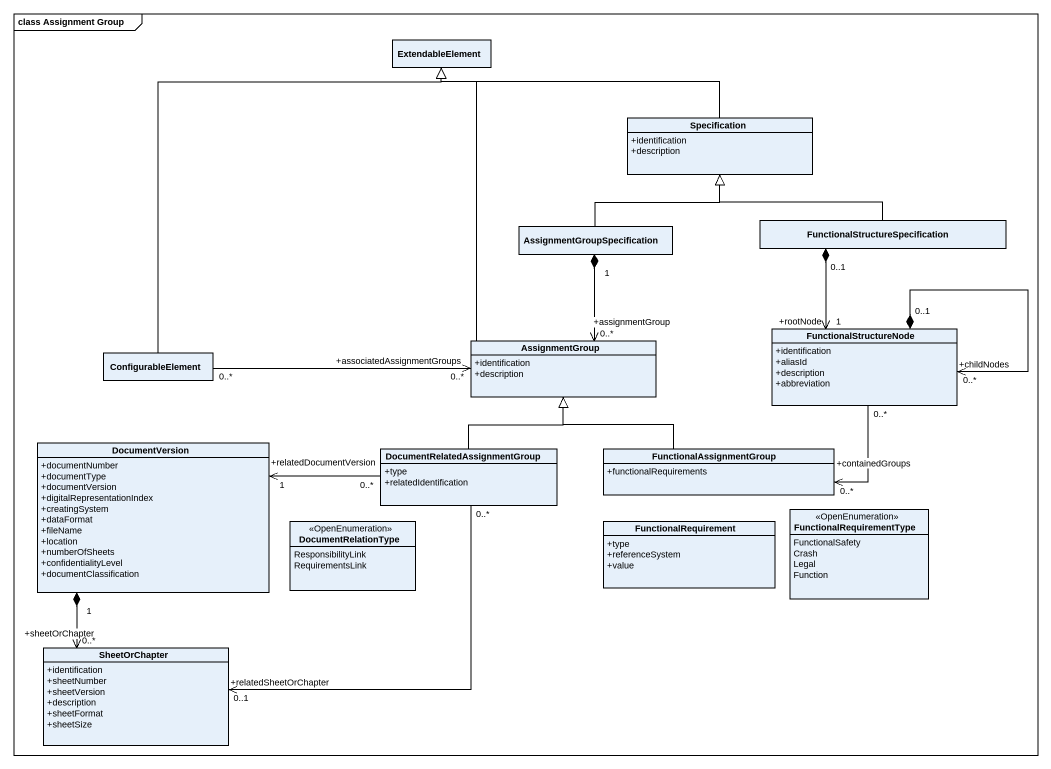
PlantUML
@startuml
mainframe class Assignment Group
hide circle
hide empty members
skinparam classAttributeIconSize 0
class ExtendableElement
class Specification {
  +identification
  +description
}
class AssignmentGroupSpecification
class "FunctionalStructureSpecification" as FunctionalStructureSpecifica
class FunctionalStructureNode {
  +identification
  +aliasId
  +description
  +abbreviation
}
class ConfigurableElement
class AssignmentGroup {
  +identification
  +description
}
class DocumentVersion {
  +documentNumber
  +documentType
  +documentVersion
  +digitalRepresentationIndex
  +creatingSystem
  +dataFormat
  +fileName
  +location
  +numberOfSheets
  +confidentialityLevel
  +documentClassification
}
class "DocumentRelatedAssignmentGroup" as DocumentRelatedAssignmentGro {
  +type
  +relatedIdentification
}
class FunctionalAssignmentGroup {
  +functionalRequirements
}
enum DocumentRelationType <<OpenEnumeration>> {
  ResponsibilityLink
  RequirementsLink
}
class FunctionalRequirement {
  +type
  +referenceSystem
  +value
}
enum FunctionalRequirementType <<OpenEnumeration>> {
  FunctionalSafety
  Crash
  Legal
  Function
}
class SheetOrChapter {
  +identification
  +sheetNumber
  +sheetVersion
  +description
  +sheetFormat
  +sheetSize
}
Specification -left-|> ExtendableElement
AssignmentGroupSpecification -up-|> Specification
AssignmentGroupSpecification "1" *--> "+assignmentGroup\n0..*" AssignmentGroup
FunctionalStructureSpecifica -left-|> Specification
FunctionalStructureSpecifica "0..1" *--> "1\n+rootNode" FunctionalStructureNode
FunctionalStructureNode "0..1" *--> "+childNodes\n0..*" FunctionalStructureNode
FunctionalStructureNode "0..*" --> "0..*\n+containedGroups" FunctionalAssignmentGroup
ConfigurableElement -up-|> ExtendableElement
ConfigurableElement "0..*" -right-> "0..*\n+associatedAssignmentGroups" AssignmentGroup
AssignmentGroup -up-|> ExtendableElement
DocumentVersion "1" *--> "+sheetOrChapter\n0..*" SheetOrChapter
DocumentRelatedAssignmentGro -up-|> AssignmentGroup
DocumentRelatedAssignmentGro "0..*" -left-> "1\n+relatedDocumentVersion" DocumentVersion
DocumentRelatedAssignmentGro "0..*" --> "0..1\n+relatedSheetOrChapter" SheetOrChapter
FunctionalAssignmentGroup -up-|> AssignmentGroup
@enduml
